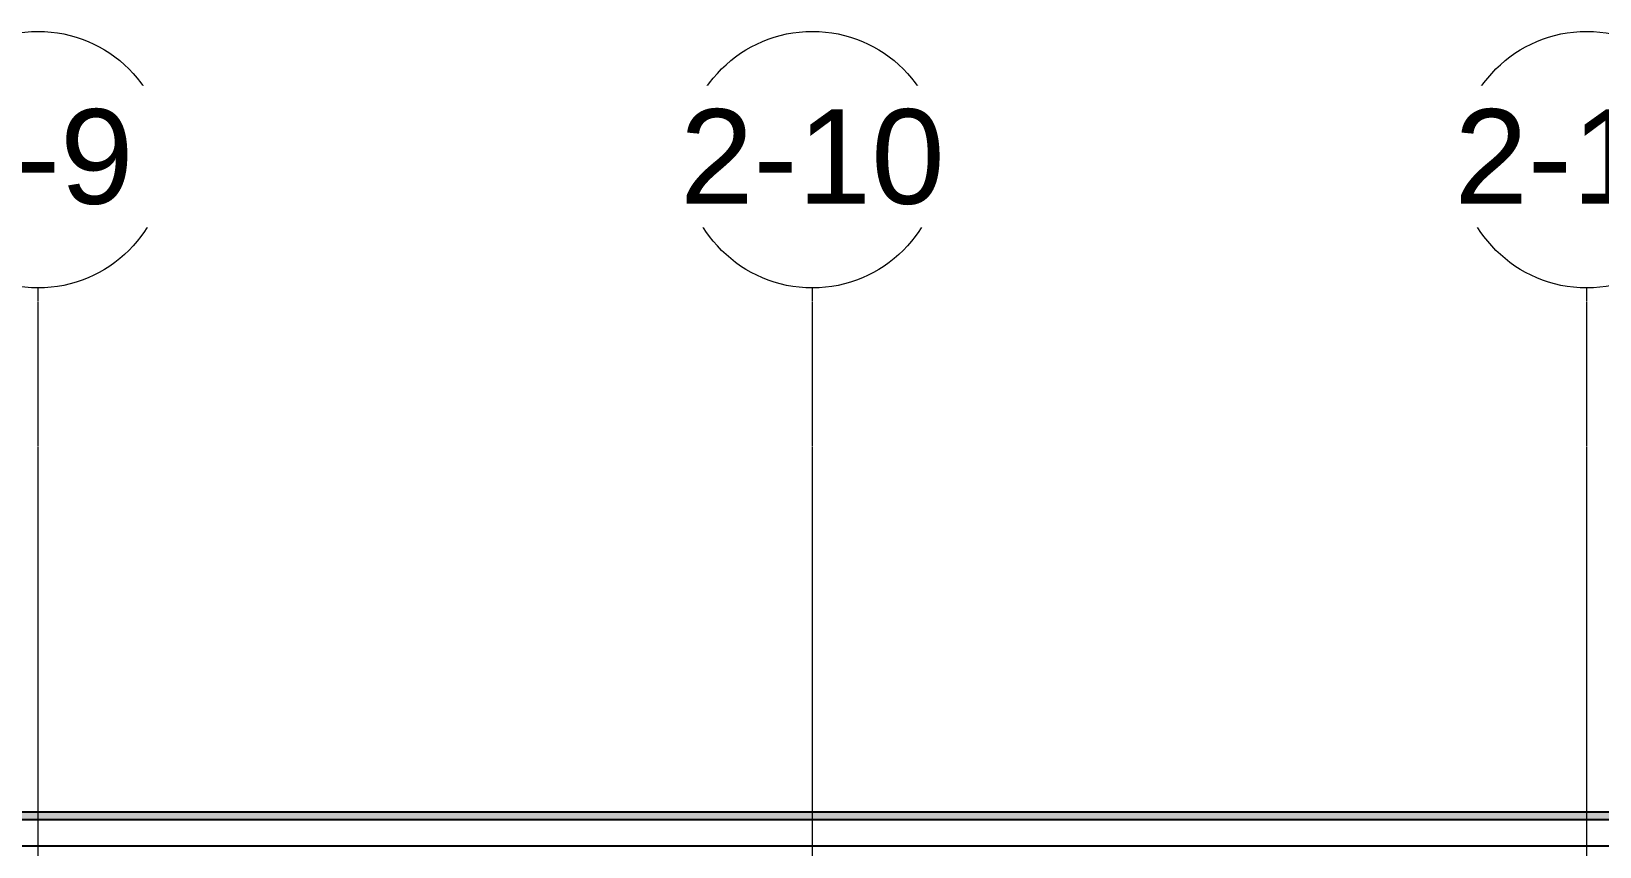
# Model space of a CAD drawing. Header units: inches. Extents: x -54880 to -186, y -132 to 853.
# Drawn here: x -23957 to -23371, y 365 to 670 of the extents above; entities that cross this region are included whole.
import ezdxf

# ---------------------------------------------------------------- set-up
doc = ezdxf.new("R2010")
doc.units = ezdxf.units.IN
doc.header["$MEASUREMENT"] = 0
doc.linetypes.add('Grid Line 1_2_', pattern=[0.875, 0.5, -0.125, 0.125, -0.125])
for name, color, linetype, lineweight in [('A-CLNG', 13, 'Continuous', 9), ('A-ROOF', 132, 'Continuous', 9), ('S-GRID', 1, 'Continuous', 9), ('S-GRID-IDEN', 1, 'Continuous', 9)]:
    doc.layers.add(name, color=color, linetype=linetype, lineweight=lineweight)
doc.styles.add('Arial', font='arial.ttf', dxfattribs={"height": 35.407186})

# ---------------------------------------------------------------- blocks, each defined once
blk = doc.blocks.new('Grid - Grid Head - Circle-14747-Section 13')
at = {"layer": 'S-GRID-IDEN'}
blk.add_circle((-23085.89, 621.76), 48, dxfattribs=at)

msp = doc.modelspace()

# ---------------------------------------------------------------- hatches: boundary and pattern name
at = {"layer": 'A-ROOF'}
msp.add_hatch(color=256, dxfattribs=at).paths.add_polyline_path([(-26281.39023, 374.72897), (-22778.89023, 374.72897), (-22778.89023, 377.60647), (-26287.62069, 377.60647), (-26287.62069, 374.72897), (-26282.39023, 374.72897)], flags=0)

# ---------------------------------------------------------------- linework, layer by layer
at = {"layer": 'A-CLNG', "lineweight": 25}
for p, q in [((-22791.52499, 374.72897), (-26272.64023, 374.72897)), ((-26272.64023, 364.97051), (-22791.52499, 364.97051))]:
    msp.add_line(p, q, dxfattribs=at)
at = {"layer": 'A-ROOF', "lineweight": 25}
msp.add_line((-22778.89023, 377.60647), (-26287.62069, 377.60647), dxfattribs=at)
at = {"layer": 'S-GRID', "linetype": 'Grid Line 1_2_'}
for p, q in [((-23954.39023, -132), (-23954.39023, 573.76478)), ((-23954.39023, -132), (-23954.39023, 573.76478)), ((-23664.89023, -132), (-23664.89023, 573.76478)), ((-23664.89023, -132), (-23664.89023, 573.76478)), ((-23375.39023, -132), (-23375.39023, 573.76478)), ((-23375.39023, -132), (-23375.39023, 573.76478))]:
    msp.add_line(p, q, dxfattribs=at)

# ---------------------------------------------------------------- block references
at = {"layer": 'S-GRID-IDEN'}
for p in [(-868.5, 0), (-579, 0), (-289.5, 0)]:
    msp.add_blockref('Grid - Grid Head - Circle-14747-Section 13', p, dxfattribs=at)

# ---------------------------------------------------------------- next in the draw order: texts
at = {"layer": 'S-GRID-IDEN', "char_height": 35.407186, "attachment_point": 2, "line_spacing_factor": 0.938532, "style": 'Arial', "bg_fill": 3, "box_fill_scale": 1.25, "bg_fill_color": 0, "bg_fill_transparency": 0}
for s, insert, width in [('1-9', (-23954.39945, 640.63852), 85.104), ('1-10', (-23664.89945, 640.63852), 117.936), ('1-11', (-23375.39945, 640.63852), 117.936)]:
    msp.add_mtext(s, dxfattribs=dict(at, insert=insert, width=width))

# ---------------------------------------------------------------- next in the draw order: block references
at = {"layer": 'S-GRID-IDEN'}
for p in [(-868.5, 0), (-579, 0), (-289.5, 0)]:
    msp.add_blockref('Grid - Grid Head - Circle-14747-Section 13', p, dxfattribs=at)

# ---------------------------------------------------------------- next in the draw order: texts
at = {"layer": 'S-GRID-IDEN', "char_height": 35.407186, "attachment_point": 2, "line_spacing_factor": 0.938532, "style": 'Arial', "bg_fill": 3, "box_fill_scale": 1.25, "bg_fill_color": 0, "bg_fill_transparency": 0}
for s, insert, width in [('2-9', (-23954.39945, 640.63852), 85.104), ('2-10', (-23664.89945, 640.63852), 117.936), ('2-11', (-23375.39945, 640.63852), 117.936)]:
    msp.add_mtext(s, dxfattribs=dict(at, insert=insert, width=width))

doc.saveas('drawing.dxf')
